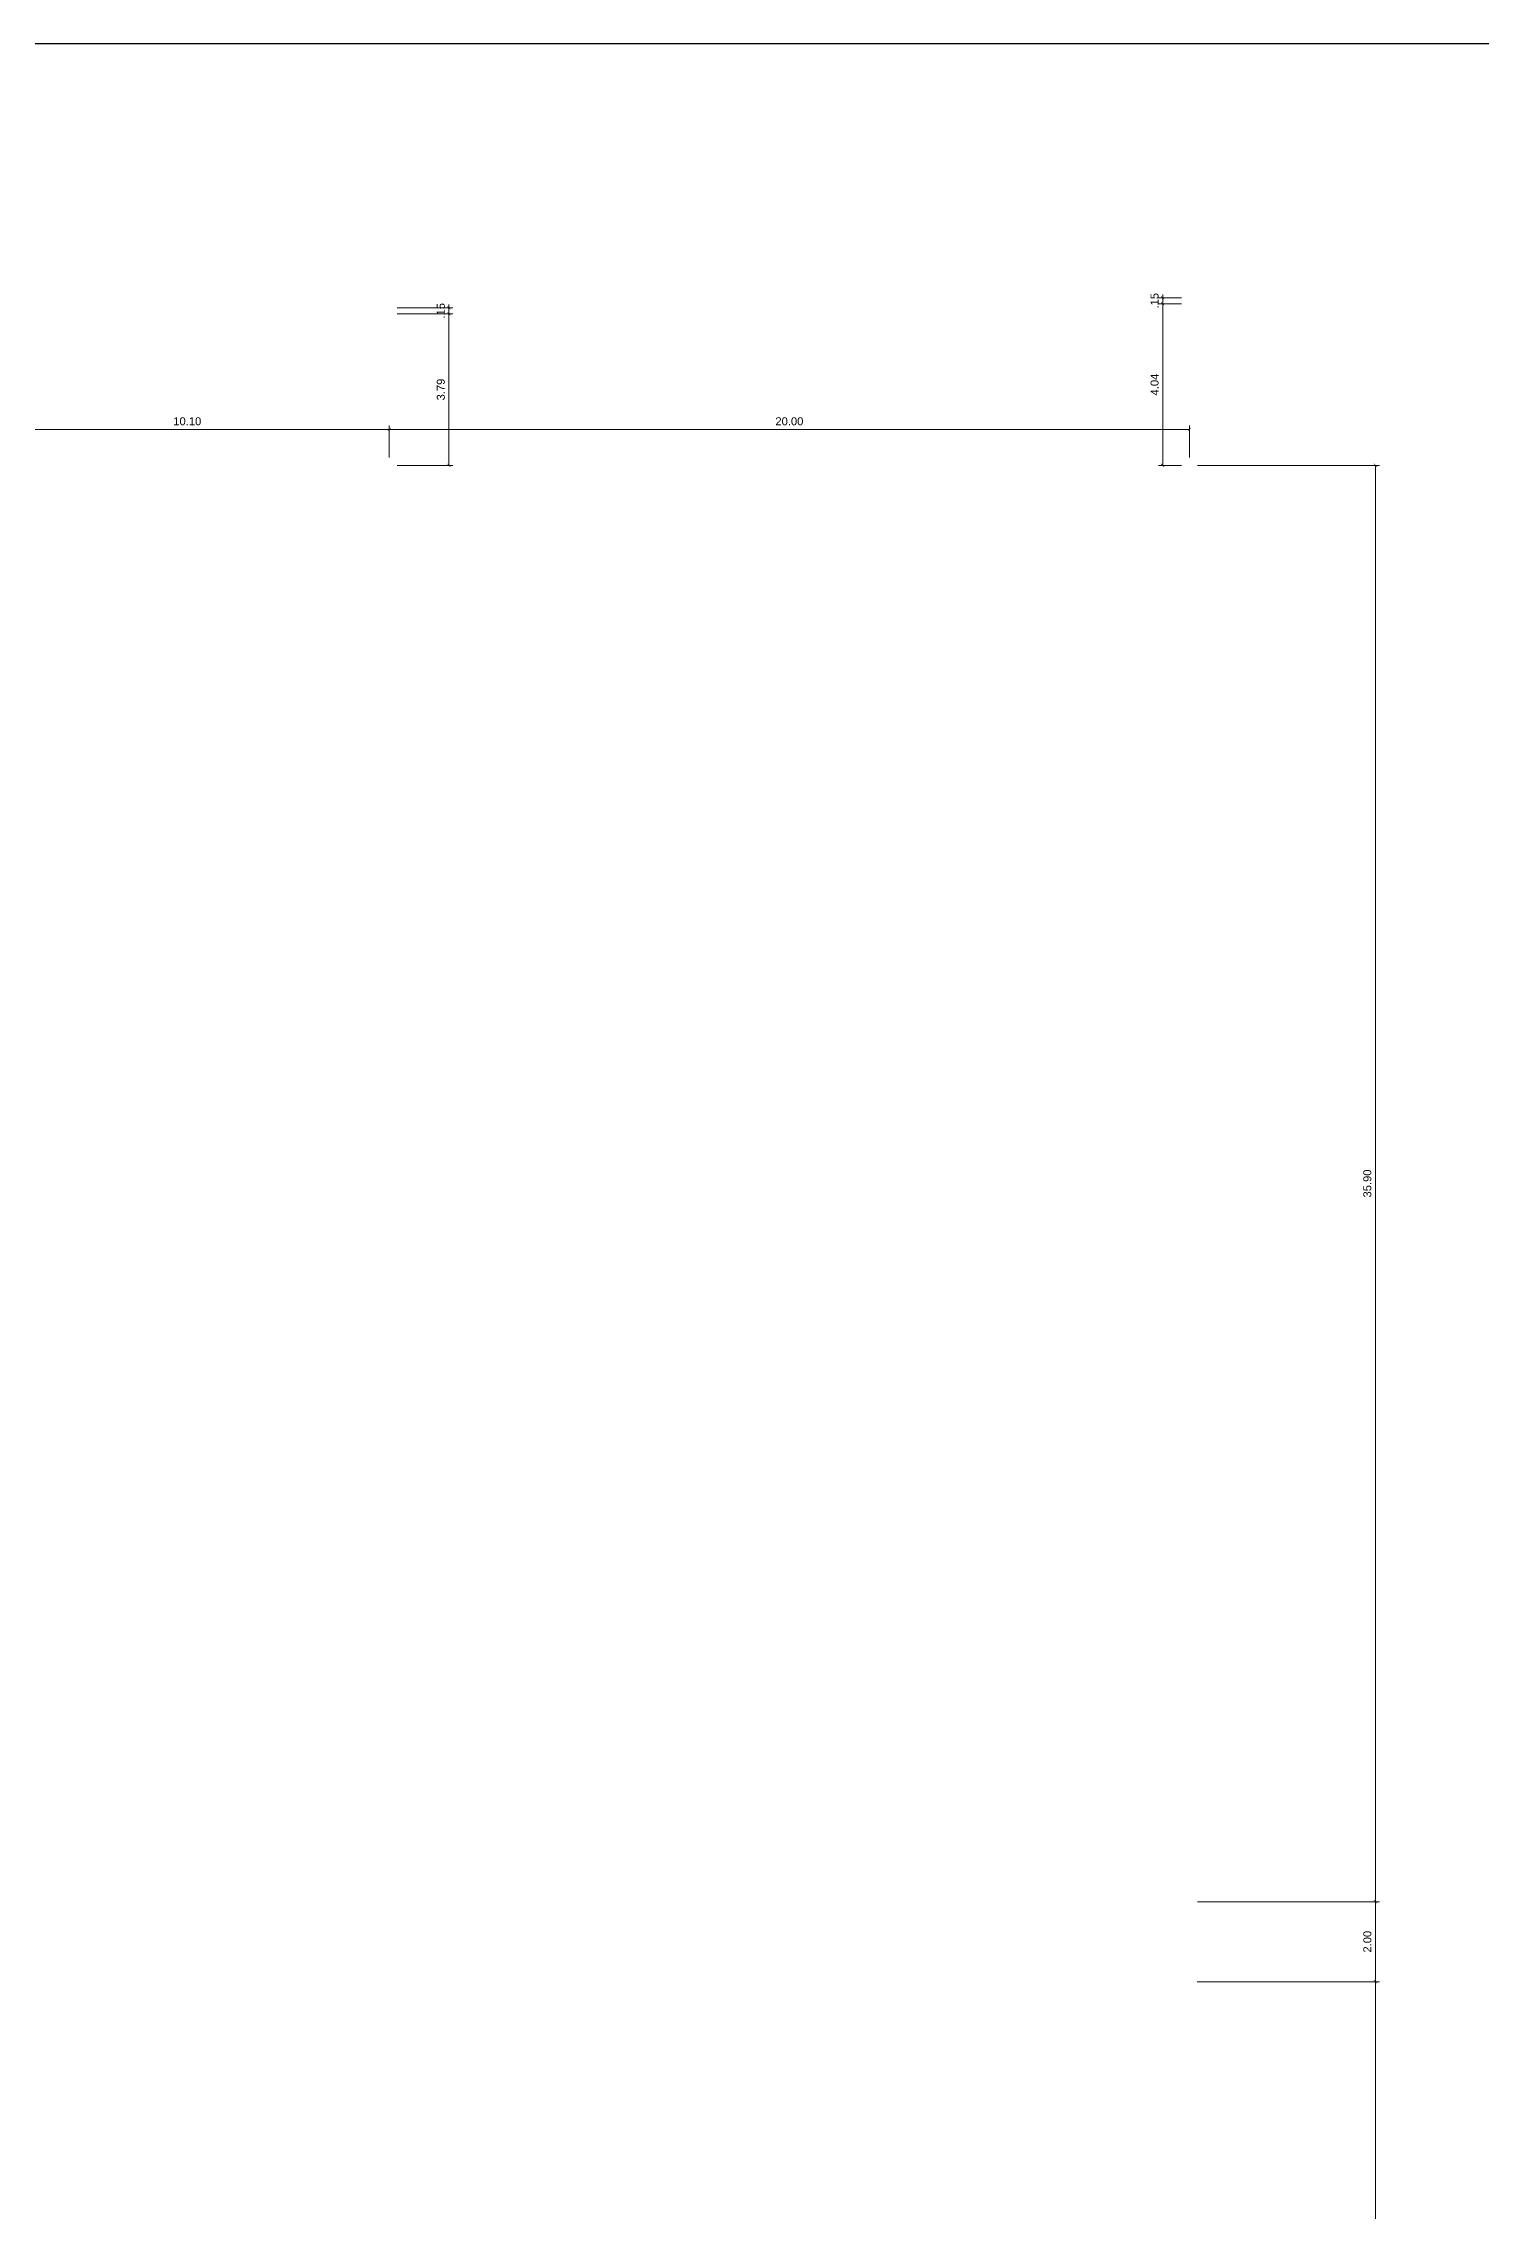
# Model space of a CAD drawing. Header units: metres. Extents: x 2394 to 3264, y 364 to 634.
# Drawn here: x 2528 to 2563.9, y 419.7 to 473.9 of the extents above; entities that cross this region are included whole.
import ezdxf

# ---------------------------------------------------------------- set-up
doc = ezdxf.new("R2010")
doc.units = ezdxf.units.M
doc.header["$LTSCALE"] = 5
doc.header["$MEASUREMENT"] = 0
doc.layers.add('2prancha', color=4, linetype='Continuous', lineweight=18)
doc.layers.add('COTA 1 100', color=2, linetype='Continuous')
doc.styles.add('Luana', font='arial.ttf')
doc.dimstyles.new('arial100', dxfattribs={"dimtxt": 0.2, "dimasz": 0.08, "dimexe": 0.1, "dimexo": 0.2, "dimgap": 0.1, "dimtad": 1, "dimzin": 4, "dimdsep": 46, "dimtxsty": 'Luana', "dimblk": 'ARCHTICK', "dimcen": 0, "dimclrd": 7, "dimclre": 7, "dimclrt": 256, "dimadec": 0, "dimazin": 0, "dimtfac": 1, "dimtix": 1, "dimtmove": 0, "dimatfit": 3, "dimldrblk": 'CLOSEDBLANK', "dimfxl": 0, "dimlwd": 5, "dimlwe": 5, "dimarcsym": 0})

# ---------------------------------------------------------------- blocks, each defined once
blk = doc.blocks.new('_ArchTick')
at = {"color": 0, "linetype": 'ByBlock', "const_width": 0.15}
blk.add_lwpolyline([(-0.5, -0.5), (0.5, 0.5)], dxfattribs=at)
blk = doc.blocks.new('*D36')
at = {"layer": 'COTA 1 100', "color": 7, "lineweight": 5}
for p, q in [((2526.547, 463.505), (2526.547, 464.303)), ((2536.647, 463.505), (2536.647, 464.303)), ((2526.547, 464.203), (2536.647, 464.203))]:
    blk.add_line(p, q, dxfattribs=at)
at = {"layer": 'Defpoints', "color": 0}
for p in [(2536.647, 464.203), (2526.547, 463.305), (2536.647, 463.305)]:
    blk.add_point(p, dxfattribs=at)
at = {"layer": 'COTA 1 100', "color": 7, "lineweight": 5, "xscale": 0.08, "yscale": 0.08, "zscale": 0.08, "rotation": 180}
blk.add_blockref('_ArchTick', (2526.547, 464.203), dxfattribs=at)
at = {"layer": 'COTA 1 100', "color": 7, "lineweight": 5, "xscale": 0.08, "yscale": 0.08, "zscale": 0.08}
blk.add_blockref('_ArchTick', (2536.647, 464.203), dxfattribs=at)
at = {"layer": 'COTA 1 100', "insert": (2531.597, 464.405), "char_height": 0.2, "attachment_point": 5, "style": 'Luana'}
blk.add_mtext('10.10', dxfattribs=at)
blk = doc.blocks.new('_ClosedBlank')
at = {"layer": '2prancha', "color": 0, "lineweight": -2}
for p, q in [((-1, 0.17), (0, 0)), ((-1, 0.17), (-1, -0.17)), ((0, 0), (-1, -0.17))]:
    blk.add_line(p, q, dxfattribs=at)
blk = doc.blocks.new('*D37')
at = {"layer": 'COTA 1 100', "color": 7, "lineweight": 5}
for p, q in [((2536.647, 463.505), (2536.647, 464.303)), ((2556.647, 463.505), (2556.647, 464.303)), ((2536.647, 464.203), (2556.647, 464.203))]:
    blk.add_line(p, q, dxfattribs=at)
at = {"layer": 'Defpoints', "color": 0}
for p in [(2556.647, 464.203), (2536.647, 463.305), (2556.647, 463.305)]:
    blk.add_point(p, dxfattribs=at)
at = {"layer": 'COTA 1 100', "color": 7, "lineweight": 5, "xscale": 0.08, "yscale": 0.08, "zscale": 0.08, "rotation": 180}
blk.add_blockref('_ArchTick', (2536.647, 464.203), dxfattribs=at)
at = {"layer": 'COTA 1 100', "color": 7, "lineweight": 5, "xscale": 0.08, "yscale": 0.08, "zscale": 0.08}
blk.add_blockref('_ArchTick', (2556.647, 464.203), dxfattribs=at)
at = {"layer": 'COTA 1 100', "insert": (2546.647, 464.405), "char_height": 0.2, "attachment_point": 5, "style": 'Luana'}
blk.add_mtext('20.00', dxfattribs=at)
blk = doc.blocks.new('*D48')
at = {"layer": 'COTA 1 100', "color": 7, "lineweight": 5}
for p, q in [((2556.847, 463.305), (2561.396, 463.305)), ((2561.296, 463.305), (2561.296, 427.405)), ((2556.847, 427.405), (2561.396, 427.405))]:
    blk.add_line(p, q, dxfattribs=at)
at = {"layer": 'Defpoints', "color": 0}
for p in [(2556.647, 463.305), (2556.647, 427.405), (2561.296, 427.405)]:
    blk.add_point(p, dxfattribs=at)
at = {"layer": 'COTA 1 100', "color": 7, "lineweight": 5, "xscale": 0.08, "yscale": 0.08, "zscale": 0.08}
for p, rotation in [((2561.296, 463.305), 90), ((2561.296, 427.405), 270)]:
    blk.add_blockref('_ArchTick', p, dxfattribs=dict(at, rotation=rotation))
at = {"layer": 'COTA 1 100', "insert": (2561.093, 445.355), "char_height": 0.2, "attachment_point": 5, "rotation": 90, "style": 'Luana'}
blk.add_mtext('35.90', dxfattribs=at)
blk = doc.blocks.new('*D49')
at = {"layer": 'COTA 1 100', "color": 7, "lineweight": 5}
for p, q in [((2556.847, 427.405), (2561.396, 427.405)), ((2561.296, 427.405), (2561.296, 425.405)), ((2556.842, 425.405), (2561.396, 425.405))]:
    blk.add_line(p, q, dxfattribs=at)
at = {"layer": 'Defpoints', "color": 0}
for p in [(2556.647, 427.405), (2556.642, 425.405), (2561.296, 425.405)]:
    blk.add_point(p, dxfattribs=at)
at = {"layer": 'COTA 1 100', "color": 7, "lineweight": 5, "xscale": 0.08, "yscale": 0.08, "zscale": 0.08}
for p, rotation in [((2561.296, 427.405), 90), ((2561.296, 425.405), 270)]:
    blk.add_blockref('_ArchTick', p, dxfattribs=dict(at, rotation=rotation))
at = {"layer": 'COTA 1 100', "insert": (2561.094, 426.405), "char_height": 0.2, "attachment_point": 5, "rotation": 90, "style": 'Luana'}
blk.add_mtext('2.00', dxfattribs=at)
blk = doc.blocks.new('*D50')
at = {"layer": 'COTA 1 100', "color": 7, "lineweight": 5}
for p, q in [((2556.842, 425.405), (2561.396, 425.405)), ((2561.296, 425.405), (2561.296, 393.755)), ((2556.847, 393.755), (2561.396, 393.755))]:
    blk.add_line(p, q, dxfattribs=at)
at = {"layer": 'Defpoints', "color": 0}
for p in [(2556.642, 425.405), (2556.647, 393.755), (2561.296, 393.755)]:
    blk.add_point(p, dxfattribs=at)
at = {"layer": 'COTA 1 100', "color": 7, "lineweight": 5, "xscale": 0.08, "yscale": 0.08, "zscale": 0.08}
for p, rotation in [((2561.296, 425.405), 90), ((2561.296, 393.755), 270)]:
    blk.add_blockref('_ArchTick', p, dxfattribs=dict(at, rotation=rotation))
at = {"layer": 'COTA 1 100', "insert": (2561.093, 409.58), "char_height": 0.2, "attachment_point": 5, "rotation": 90, "style": 'Luana'}
blk.add_mtext('31.65', dxfattribs=at)
blk = doc.blocks.new('*D57')
at = {"layer": 'COTA 1 100', "color": 7, "lineweight": 5}
for p, q in [((2536.847, 467.092), (2538.236, 467.092)), ((2538.136, 463.305), (2538.136, 467.092)), ((2536.847, 463.305), (2538.236, 463.305))]:
    blk.add_line(p, q, dxfattribs=at)
at = {"layer": 'Defpoints', "color": 0}
for p in [(2536.647, 467.092), (2538.136, 467.092), (2536.647, 463.305)]:
    blk.add_point(p, dxfattribs=at)
at = {"layer": 'COTA 1 100', "color": 7, "lineweight": 5, "xscale": 0.08, "yscale": 0.08, "zscale": 0.08}
for p, rotation in [((2538.136, 467.092), 90), ((2538.136, 463.305), 270)]:
    blk.add_blockref('_ArchTick', p, dxfattribs=dict(at, rotation=rotation))
at = {"layer": 'COTA 1 100', "insert": (2537.934, 465.199), "char_height": 0.2, "attachment_point": 5, "rotation": 90, "style": 'Luana'}
blk.add_mtext('3.79', dxfattribs=at)
blk = doc.blocks.new('*D58')
at = {"layer": 'COTA 1 100', "color": 7, "lineweight": 5}
for p, q in [((2536.847, 467.243), (2538.236, 467.243)), ((2536.847, 467.092), (2538.236, 467.092)), ((2538.136, 467.243), (2538.136, 467.323)), ((2538.136, 467.092), (2538.136, 467.243)), ((2538.136, 467.092), (2538.136, 467.012))]:
    blk.add_line(p, q, dxfattribs=at)
at = {"layer": 'Defpoints', "color": 0}
for p in [(2536.647, 467.243), (2536.647, 467.092), (2538.136, 467.243)]:
    blk.add_point(p, dxfattribs=at)
at = {"layer": 'COTA 1 100', "color": 7, "lineweight": 5, "xscale": 0.08, "yscale": 0.08, "zscale": 0.08}
for p, rotation in [((2538.136, 467.243), 270), ((2538.136, 467.092), 90)]:
    blk.add_blockref('_ArchTick', p, dxfattribs=dict(at, rotation=rotation))
at = {"layer": 'COTA 1 100', "insert": (2537.934, 467.168), "char_height": 0.2, "attachment_point": 5, "rotation": 90, "style": 'Luana'}
blk.add_mtext('.15', dxfattribs=at)
blk = doc.blocks.new('*D59')
at = {"layer": 'COTA 1 100', "color": 7, "lineweight": 5}
for p, q in [((2556.447, 467.344), (2555.877, 467.344)), ((2555.977, 463.305), (2555.977, 467.344)), ((2556.447, 463.305), (2555.877, 463.305))]:
    blk.add_line(p, q, dxfattribs=at)
at = {"layer": 'Defpoints', "color": 0}
for p in [(2555.977, 467.344), (2556.647, 467.344), (2556.647, 463.305)]:
    blk.add_point(p, dxfattribs=at)
at = {"layer": 'COTA 1 100', "color": 7, "lineweight": 5, "xscale": 0.08, "yscale": 0.08, "zscale": 0.08}
for p, rotation in [((2555.977, 467.344), 90), ((2555.977, 463.305), 270)]:
    blk.add_blockref('_ArchTick', p, dxfattribs=dict(at, rotation=rotation))
at = {"layer": 'COTA 1 100', "insert": (2555.775, 465.324), "char_height": 0.2, "attachment_point": 5, "rotation": 90, "style": 'Luana'}
blk.add_mtext('4.04', dxfattribs=at)
blk = doc.blocks.new('*D60')
at = {"layer": 'COTA 1 100', "color": 7, "lineweight": 5}
for p, q in [((2556.447, 467.494), (2555.877, 467.494)), ((2555.977, 467.494), (2555.977, 467.574)), ((2555.977, 467.344), (2555.977, 467.494)), ((2556.447, 467.344), (2555.877, 467.344)), ((2555.977, 467.344), (2555.977, 467.264))]:
    blk.add_line(p, q, dxfattribs=at)
at = {"layer": 'Defpoints', "color": 0}
for p in [(2555.977, 467.494), (2556.647, 467.494), (2556.647, 467.344)]:
    blk.add_point(p, dxfattribs=at)
at = {"layer": 'COTA 1 100', "color": 7, "lineweight": 5, "xscale": 0.08, "yscale": 0.08, "zscale": 0.08}
for p, rotation in [((2555.977, 467.494), 270), ((2555.977, 467.344), 90)]:
    blk.add_blockref('_ArchTick', p, dxfattribs=dict(at, rotation=rotation))
at = {"layer": 'COTA 1 100', "insert": (2555.775, 467.419), "char_height": 0.2, "attachment_point": 5, "rotation": 90, "style": 'Luana'}
blk.add_mtext('.15', dxfattribs=at)

msp = doc.modelspace()

# ---------------------------------------------------------------- linework, layer by layer
msp.add_lwpolyline([(2569.337, 390.226), (2492.073, 390.226), (2492.073, 473.852), (2569.337, 473.852)], close=True)

# ---------------------------------------------------------------- dimensions: what is measured, and where the dimension line sits
at = {"layer": 'COTA 1 100'}
for base, p1, p2, picture, middle in [((2555.977, 467.494), (2556.647, 467.344), (2556.647, 467.494), '*D60', (2555.775, 467.419)), ((2538.136, 467.243), (2536.647, 467.092), (2536.647, 467.243), '*D58', (2537.934, 467.168)), ((2561.296, 425.405), (2556.647, 427.405), (2556.642, 425.405), '*D49', (2561.094, 426.405)), ((2561.296, 393.755), (2556.642, 425.405), (2556.647, 393.755), '*D50', (2561.093, 409.58))]:
    dim = msp.add_linear_dim(base=base, p1=p1, p2=p2, angle=90, dimstyle='arial100', override={"dimtmove": 1}, dxfattribs=at)
    dim.commit()
    dim.dimension.update_dxf_attribs({"geometry": picture, "text_midpoint": middle})
for base, p1, p2, picture, middle in [((2538.136, 467.092), (2536.647, 463.305), (2536.647, 467.092), '*D57', (2537.934, 465.199)), ((2555.977, 467.344), (2556.647, 463.305), (2556.647, 467.344), '*D59', (2555.775, 465.324)), ((2561.296, 427.405), (2556.647, 463.305), (2556.647, 427.405), '*D48', (2561.093, 445.355))]:
    dim = msp.add_linear_dim(base=base, p1=p1, p2=p2, angle=90, dimstyle='arial100', dxfattribs=at)
    dim.commit()
    dim.dimension.update_dxf_attribs({"geometry": picture, "text_midpoint": middle})
for base, p1, p2, picture, middle in [((2536.647, 464.203), (2526.547, 463.305), (2536.647, 463.305), '*D36', (2531.597, 464.405)), ((2556.647, 464.203), (2536.647, 463.305), (2556.647, 463.305), '*D37', (2546.647, 464.405))]:
    dim = msp.add_linear_dim(base=base, p1=p1, p2=p2, dimstyle='arial100', override={"dimtmove": 1}, dxfattribs=at)
    dim.commit()
    dim.dimension.update_dxf_attribs({"geometry": picture, "text_midpoint": middle})

doc.saveas('drawing.dxf')
